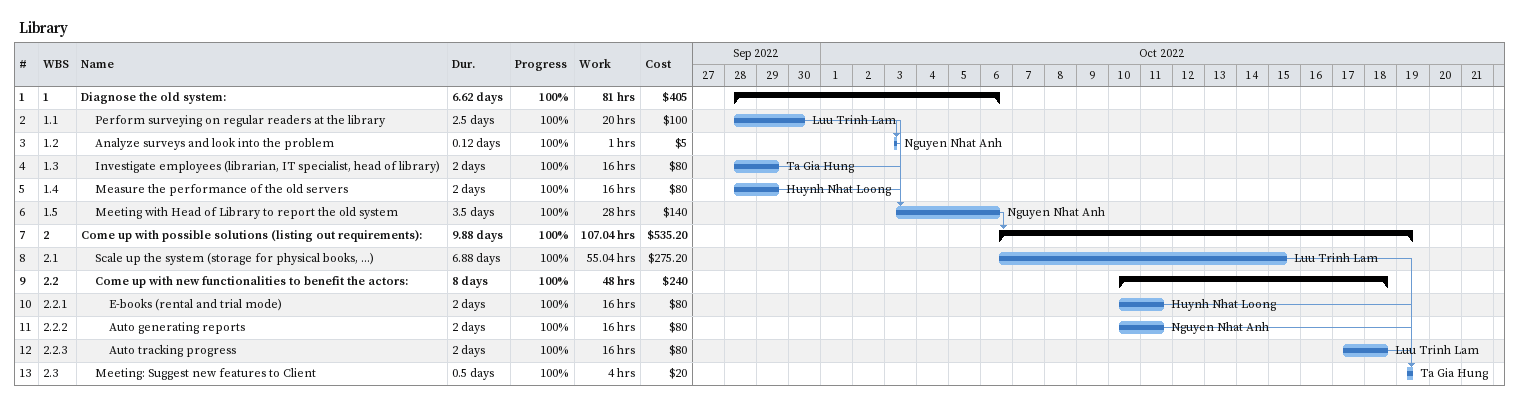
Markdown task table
Library

| ID | WBS | Task | Duration | Start | Finish | Predecessors | Resources | % complete | Work (h) | Cost ($) |
|---|---|---|---|---|---|---|---|---|---|---|
| 1 | 1 | **Diagnose the old system:** | 6.62d | 2022-09-28 | 2022-10-06 |  |  | 100 | 81 | 405 |
| 2 | 1.1 | Perform surveying on regular readers at the library | 2.5d | 2022-09-28 | 2022-09-30 |  | Luu Trinh Lam | 100 | 20 | 100 |
| 3 | 1.2 | Analyze surveys and look into the problem | 0.12d | 2022-10-03 | 2022-10-03 | 2 | Nguyen Nhat Anh | 100 | 1 | 5 |
| 4 | 1.3 | Investigate employees (librarian, IT specialist, head of library) | 2d | 2022-09-28 | 2022-09-29 |  | Ta Gia Hung | 100 | 16 | 80 |
| 5 | 1.4 | Measure the performance of the old servers | 2d | 2022-09-28 | 2022-09-29 |  | Huynh Nhat Loong | 100 | 16 | 80 |
| 6 | 1.5 | Meeting with Head of Library to report the old system | 3.5d | 2022-10-03 | 2022-10-06 | 4, 2, 3, 5 | Nguyen Nhat Anh | 100 | 28 | 140 |
| 7 | 2 | **Come up with possible solutions (listing out requirements):** | 9.88d | 2022-10-06 | 2022-10-19 | 6 |  | 100 | 107.04 | 535.20 |
| 8 | 2.1 | Scale up the system (storage for physical books, …) | 6.88d | 2022-10-06 | 2022-10-15 |  | Luu Trinh Lam | 100 | 55.04 | 275.20 |
| 9 | 2.2 | **Come up with new functionalities to benefit the actors:** | 8d | 2022-10-10 | 2022-10-18 |  |  | 100 | 48 | 240 |
| 10 | 2.2.1 | E-books (rental and trial mode) | 2d | 2022-10-10 | 2022-10-11 |  | Huynh Nhat Loong | 100 | 16 | 80 |
| 11 | 2.2.2 | Auto generating reports | 2d | 2022-10-10 | 2022-10-11 |  | Nguyen Nhat Anh | 100 | 16 | 80 |
| 12 | 2.2.3 | Auto tracking progress | 2d | 2022-10-17 | 2022-10-18 |  | Luu Trinh Lam | 100 | 16 | 80 |
| 13 | 2.3 | Meeting: Suggest new features to Client | 0.5d | 2022-10-19 | 2022-10-19 | 8, 10, 11, 12 | Ta Gia Hung | 100 | 4 | 20 |
